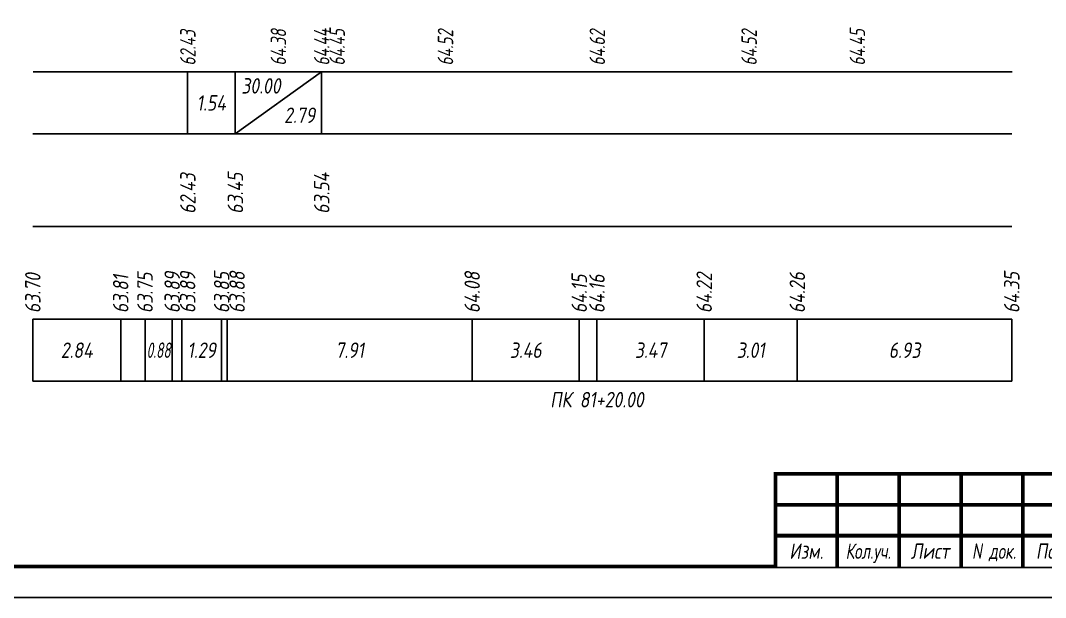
# Model space of a CAD drawing. Extents: x -717 to 1451, y -133302 to 233.
# Drawn here: x 78 to 243.6, y -127776.4 to -127683.1 of the extents above; entities that cross this region are included whole.
import ezdxf
from ezdxf.enums import TextEntityAlignment as Align

# ---------------------------------------------------------------- set-up
doc = ezdxf.new("R2010")
doc.units = 0
for name, color, linetype in [('Зарамочное оформление', 7, 'Continuous'), ('Код_510', 7, 'Continuous'), ('Код_514', 1, 'Continuous'), ('Код_516', 1, 'Continuous'), ('Подписи поперечников', 7, 'Continuous'), ('Таблица', 7, 'Continuous')]:
    doc.layers.add(name, color=color, linetype=linetype)
doc.styles.add('М', font='romand.shx', dxfattribs={"width": 0.8, "oblique": 10, "height": 2.5})

# ---------------------------------------------------------------- blocks, each defined once
blk = doc.blocks.new('Штамп')
at = {"linetype": 'Continuous'}
blk.add_wipeout([(199.95, -411.25), (384.95, -411.25), (384.95, -426.25), (199.95, -426.25)], dxfattribs=at).dxf.layer = 'Зарамочное оформление'
at = {"layer": 'Зарамочное оформление', "linetype": 'Continuous', "lineweight": -3, "const_width": 0.6, "flags": 128}
for points in [[(199.95, -426.25), (199.95, -411.25), (384.95, -411.25)], [(209.95, -411.25), (209.95, -426.25)], [(219.95, -411.25), (219.95, -426.25)], [(229.95, -411.25), (229.95, -426.25)], [(239.95, -411.25), (239.95, -426.25)], [(199.95, -416.25), (264.95, -416.25)], [(199.95, -421.25), (264.95, -421.25)]]:
    blk.add_lwpolyline(points, dxfattribs=at)
at = {"layer": 'Зарамочное оформление', "linetype": 'Continuous', "style": 'М', "oblique": 10}
for s, width, p in [('Изм.', 0.8, (204.95, -423.75)), ('Кол.уч.', 0.7, (214.95, -423.75)), ('Лист', 0.8, (224.95, -423.75)), ('N док.', 0.7, (235.28, -423.75)), ('Подпись', 0.8, (247.45, -423.75))]:
    blk.add_text(s, height=2.5, dxfattribs=dict(at, width=width)).set_placement(p, align=Align.MIDDLE_CENTER)
blk = doc.blocks.new('шифр')
blk.add_blockref('Штамп', (0, -127405))

msp = doc.modelspace()

# ---------------------------------------------------------------- linework, layer by layer
at = {"flags": 128}
msp.add_lwpolyline([(-30.054, -127776.421), (389.946, -127776.421), (389.946, -127479.421), (-30.054, -127479.421)], close=True, dxfattribs=at)
at = {"const_width": 0.6, "flags": 128}
msp.add_lwpolyline([(-10.054, -127771.421), (384.946, -127771.421), (384.946, -127484.421), (-10.054, -127484.421)], close=True, dxfattribs=at)
at = {"layer": 'Код_510'}
for p, q in [((79.946, -127741.421), (79.946, -127731.421)), ((94.143, -127741.421), (94.143, -127731.421)), ((98.075, -127741.421), (98.075, -127731.421)), ((102.467, -127741.421), (102.467, -127731.421)), ((104.001, -127741.421), (104.001, -127731.421)), ((110.455, -127741.421), (110.455, -127731.421)), ((111.376, -127741.421), (111.376, -127731.421)), ((150.946, -127741.421), (150.946, -127731.421)), ((168.245, -127741.421), (168.245, -127731.421)), ((171.112, -127741.421), (171.112, -127731.421)), ((188.44, -127741.421), (188.44, -127731.421)), ((203.486, -127741.421), (203.486, -127731.421)), ((238.145, -127741.421), (238.145, -127731.421))]:
    msp.add_line(p, q, dxfattribs=at)
at = {"layer": 'Код_516'}
for p, q in [((104.946, -127701.421), (104.946, -127691.421)), ((112.628, -127701.421), (112.628, -127691.421)), ((112.628, -127701.421), (126.578, -127691.421)), ((126.578, -127701.421), (126.578, -127691.421))]:
    msp.add_line(p, q, dxfattribs=at)
at = {"layer": 'Таблица'}
for p, q in [((80, -127691.421), (238.199, -127691.421)), ((79.946, -127701.421), (238.145, -127701.421)), ((79.946, -127716.421), (238.145, -127716.421)), ((79.946, -127731.421), (238.145, -127731.421)), ((79.946, -127741.421), (238.145, -127741.421))]:
    msp.add_line(p, q, dxfattribs=at)

# ---------------------------------------------------------------- texts
at = {"layer": 'Код_510', "style": 'М', "oblique": 10, "width": 0.8}
for s, p in [('63.70', (79.946, -127730.421)), ('63.81', (94.143, -127730.421)), ('63.75', (98.075, -127730.421)), ('63.89', (102.467, -127730.421)), ('63.89', (104.967, -127730.421)), ('63.85', (110.455, -127730.421)), ('63.88', (112.955, -127730.421)), ('64.08', (150.946, -127730.421)), ('64.15', (168.245, -127730.421)), ('64.16', (171.112, -127730.421)), ('64.22', (188.44, -127730.421)), ('64.26', (203.486, -127730.421)), ('64.35', (238.145, -127730.421))]:
    msp.add_text(s, height=2.5, rotation=90, dxfattribs=at).set_placement(p, align=Align.MIDDLE_LEFT)
at = {"layer": 'Код_510', "style": 'М', "oblique": 10}
for s, width, p in [('2.84', 0.8, (87.044, -127736.421)), ('0.88', 0.6, (100.271, -127736.421)), ('1.29', 0.8, (107.228, -127736.421)), ('7.91', 0.8, (131.161, -127736.421)), ('3.46', 0.8, (159.596, -127736.421)), ('3.47', 0.8, (179.776, -127736.421)), ('3.01', 0.8, (195.963, -127736.421)), ('6.93', 0.8, (220.815, -127736.421))]:
    msp.add_text(s, height=2.5, dxfattribs=dict(at, width=width)).set_placement(p, align=Align.MIDDLE_CENTER)
at = {"layer": 'Код_514', "style": 'М', "oblique": 10, "width": 0.7}
for s, p in [('62.43', (105, -127690.382)), ('64.38', (119.633, -127690.382)), ('64.44', (126.633, -127690.382)), ('64.45', (129.133, -127690.382)), ('64.52', (146.633, -127690.382)), ('64.62', (171.166, -127690.382)), ('64.52', (195.699, -127690.382)), ('64.45', (213.199, -127690.382))]:
    msp.add_text(s, height=2.5, rotation=90, dxfattribs=at).set_placement(p, align=Align.MIDDLE_LEFT)
at = {"layer": 'Код_516', "style": 'М', "oblique": 10, "width": 0.8}
msp.add_text('30.00', height=2.5, dxfattribs=at).set_placement((113.628, -127692.421), align=Align.TOP_LEFT)
msp.add_text('1.54', height=2.5, dxfattribs=at).set_placement((108.787, -127696.421), align=Align.MIDDLE_CENTER)
msp.add_text('2.79', height=2.5, dxfattribs=at).set_placement((125.578, -127700.421), align=Align.BOTTOM_RIGHT)
for s, p in [('62.43', (105, -127714.371)), ('63.45', (112.682, -127714.371)), ('63.54', (126.633, -127714.371))]:
    msp.add_text(s, height=2.5, rotation=90, dxfattribs=at).set_placement(p, align=Align.MIDDLE_LEFT)
at = {"layer": 'Подписи поперечников', "style": 'М', "oblique": 10, "width": 0.8}
msp.add_text('ПК 81+20.00', height=2.5, dxfattribs=at).set_placement((171.112, -127746.421), align=Align.BOTTOM_CENTER)

# ---------------------------------------------------------------- next in the draw order: block references
msp.add_blockref('шифр', (0, 59.829))

doc.saveas('drawing.dxf')
